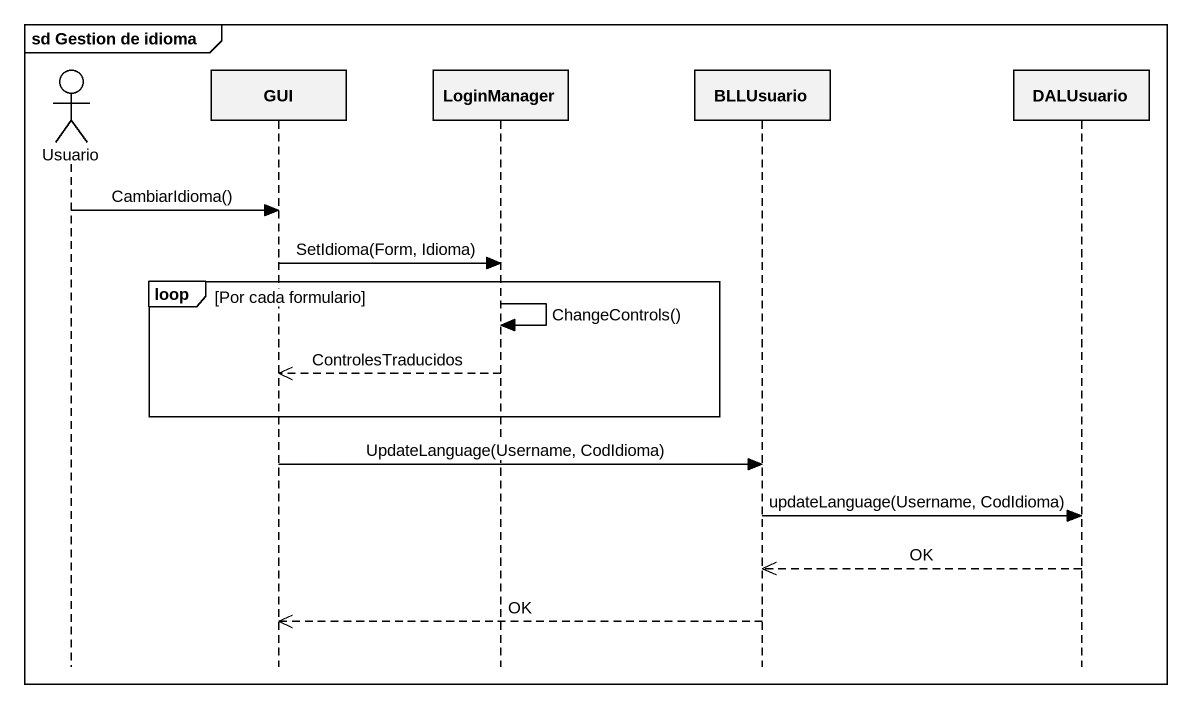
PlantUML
@startuml
mainframe sd Gestion de idioma
hide footbox
actor Usuario
participant GUI
participant LoginManager
participant BLLUsuario
participant DALUsuario

Usuario -> GUI : CambiarIdioma()
GUI -> LoginManager : SetIdioma(Form, Idioma)
loop Por cada formulario
  LoginManager -> LoginManager : ChangeControls()
  LoginManager -->> GUI : ControlesTraducidos
end
GUI -> BLLUsuario : UpdateLanguage(Username, CodIdioma)
BLLUsuario -> DALUsuario : updateLanguage(Username, CodIdioma)
DALUsuario -->> BLLUsuario : OK
BLLUsuario -->> GUI : OK
@enduml
